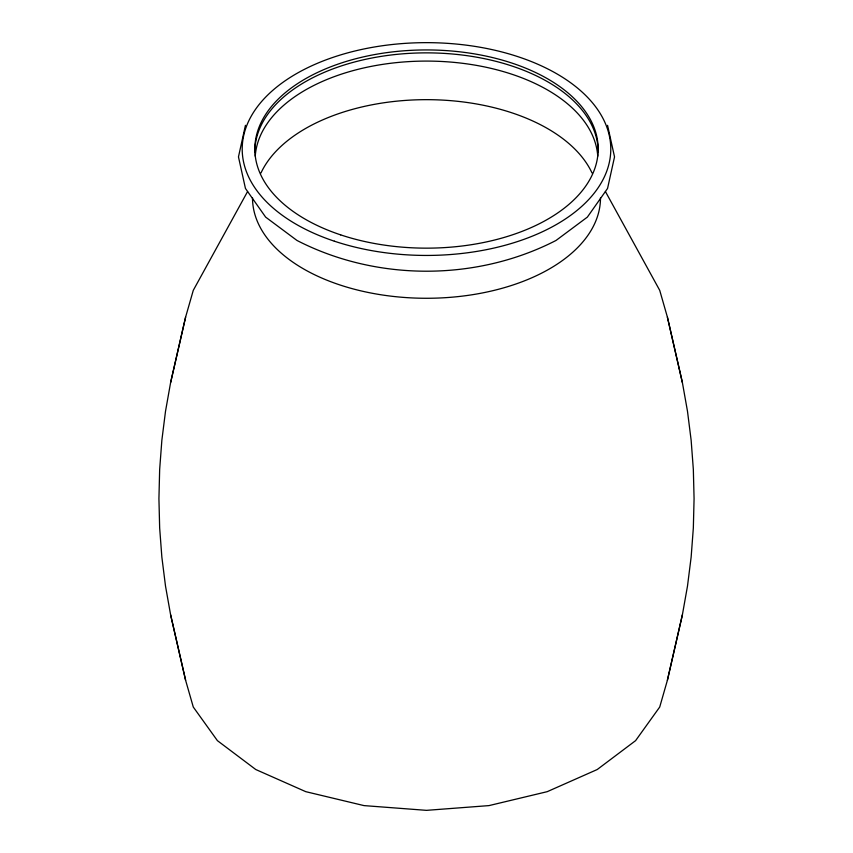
<?xml version="1.0" encoding="UTF-8"?>
<svg xmlns="http://www.w3.org/2000/svg" width="853" height="853" viewBox="0 0 853 853"><rect width="100%" height="100%" fill="white"/><g stroke="black" fill="none" stroke-linecap="round" stroke-linejoin="round"><path stroke-width="1.28" d="M247.573 191.562L193.279 290.34L185.623 317.039L170.6 382.634L165.503 411.327L161.857 440.297L159.66 469.449L158.925 498.685L159.66 527.932L161.857 557.084L165.503 586.054L170.6 614.746L185.623 680.342L193.279 707.03L217.408 740.649L255.772 769.523L305.779 791.669L364.007 805.605L426.5 810.35L488.993 805.605L547.221 791.669L597.228 769.523L635.592 740.649L659.721 707.03L667.377 680.342L682.4 614.746L687.497 586.054L691.143 557.084L693.34 527.932L694.075 498.685L693.34 469.449L691.143 440.297L687.497 411.327L682.4 382.634L667.377 317.039L659.721 290.34L605.427 191.562M185.623 317.039L170.6 382.634M245.44 125.338L238.467 156.888L245.44 188.438L265.635 217.11L296.972 240.45C376.599 281.458 476.4 281.458 556.028 240.45L587.365 217.11L607.56 188.438L614.533 156.888L607.56 125.338M667.377 680.342L682.4 614.746M682.4 382.634L667.377 317.039M170.6 614.746L185.623 680.342M255.25 156.163A171.378 98.948 0 0 1 426.5 61.085A171.378 98.948 0 0 1 597.75 156.163M600.501 197.811A174.001 100.451 0 0 1 426.5 298.273A174.001 100.451 0 0 1 252.499 197.811M254.834 151.973A171.666 99.108 0 0 1 426.5 52.865A171.666 99.108 0 0 1 598.166 151.973M260.965 172.999A171.378 98.948 0 0 1 426.5 99.662A171.378 98.948 0 0 1 592.035 172.999M334.355 241.186A184.28 106.39 0 0 0 610.78 149.04A184.28 106.39 0 0 0 334.355 56.906A184.28 106.39 0 0 0 334.355 241.186M340.667 234.874A171.666 99.108 0 0 0 598.166 149.04A171.666 99.108 0 0 0 340.667 63.218A171.666 99.108 0 0 0 340.667 234.874"/></g></svg>
